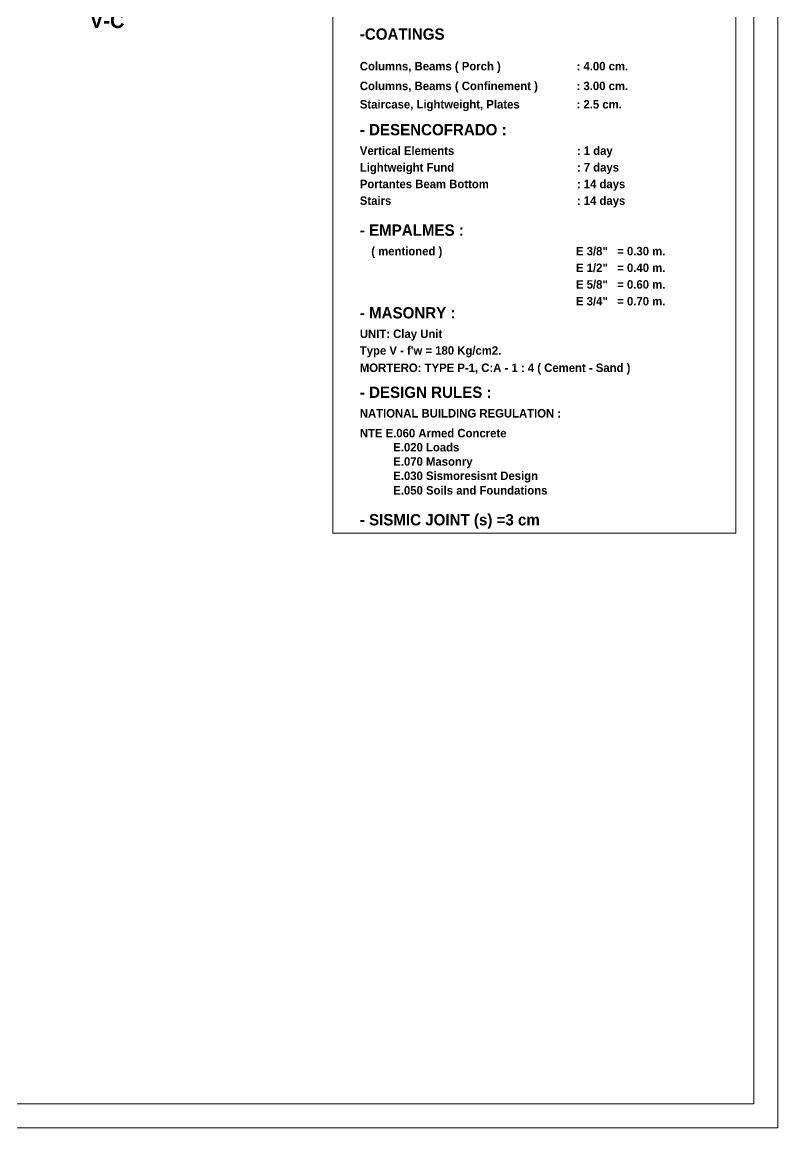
# Model space of a CAD drawing. Header units: millimetres. Extents: x -59 to 123, y 54 to 155.
# Drawn here: x 68.79 to 78.83, y 94.92 to 109.61 of the extents above; entities that cross this region are included whole.
import ezdxf

# ---------------------------------------------------------------- set-up
doc = ezdxf.new("R2010")
doc.units = ezdxf.units.MM
doc.layers.get('Defpoints').update_dxf_attribs({"lineweight": 0})
for name, color, linetype, lineweight in [('DET-CORTE', 86, 'Continuous', 50), ('PLUMA 2 NUEVA', 7, 'Continuous', 25), ('TEXTOS', 3, 'Continuous', 0)]:
    doc.layers.add(name, color=color, linetype=linetype, lineweight=lineweight)
doc.styles.add('Henry', font='GOTHICB.TTF')

msp = doc.modelspace()

# ---------------------------------------------------------------- linework, layer by layer
at = {"layer": 'Defpoints', "lineweight": 5, "ltscale": 0.5}
msp.add_lwpolyline([(34.5836, 94.9209), (78.8336, 94.9209), (78.8336, 124.7036), (34.5836, 124.7036)], close=True, dxfattribs=at)
at = {"layer": 'DET-CORTE', "lineweight": 5, "ltscale": 0.5}
msp.add_lwpolyline([(34.9016, 95.2389), (78.5157, 95.2389), (78.5157, 124.3856), (34.9016, 124.3856)], close=True, dxfattribs=at)
at = {"layer": 'PLUMA 2 NUEVA', "lineweight": 5, "ltscale": 0.01}
msp.add_lwpolyline([(72.9225, 113.7896), (78.2758, 113.7896), (78.2758, 102.8178), (72.9225, 102.8178)], close=True, dxfattribs=at)

# ---------------------------------------------------------------- texts
at = {"layer": 'TEXTOS', "linetype": 'Continuous', "lineweight": 5, "style": 'Henry'}
msp.add_text('V-C', height=0.2, dxfattribs=at).set_placement((69.6942, 109.5287))
at = {"layer": 'TEXTOS', "lineweight": 5, "style": 'Henry'}
for s, height, p in [('-COATINGS', 0.15, (73.2802, 109.3739)), ('Columns, Beams ( Porch )', 0.1125, (73.2802, 108.9664)), (': 4.00 cm.', 0.1125, (76.1589, 108.9664)), ('Columns, Beams ( Confinement )', 0.1125, (73.2802, 108.704)), (': 3.00 cm.', 0.1125, (76.1589, 108.704)), ('Staircase, Lightweight, Plates', 0.1125, (73.2802, 108.4603)), (': 2.5 cm.', 0.1125, (76.1589, 108.4603)), ('- DESENCOFRADO :', 0.15, (73.2802, 108.1041)), ('Vertical Elements', 0.1125, (73.2802, 107.8438)), (': 1 day', 0.1125, (76.1628, 107.8438)), ('Lightweight Fund', 0.1125, (73.2802, 107.6226)), (': 7 days', 0.1125, (76.1628, 107.6226)), ('Portantes Beam Bottom', 0.1125, (73.2802, 107.4014)), (': 14 days', 0.1125, (76.1628, 107.4014)), ('Stairs', 0.1125, (73.2802, 107.1802)), (': 14 days', 0.1125, (76.1628, 107.1802)), ('- EMPALMES :', 0.15, (73.2802, 106.77)), ('( mentioned )', 0.1125, (73.4318, 106.5097)), ('E 3/8"   = 0.30 m.', 0.1125, (76.1513, 106.5097)), ('E 1/2"   = 0.40 m.', 0.1125, (76.1513, 106.2885)), ('E 5/8"   = 0.60 m.', 0.1125, (76.1513, 106.0673)), ('E 3/4"   = 0.70 m.', 0.1125, (76.1513, 105.8445)), ('- MASONRY :', 0.15, (73.2802, 105.6719)), ('UNIT: Clay Unit', 0.1125, (73.2802, 105.4115)), ("Type V - f'w = 180 Kg/cm2.", 0.1125, (73.2802, 105.1903)), ('MORTERO: TYPE P-1, C:A - 1 : 4 ( Cement - Sand )', 0.1125, (73.2802, 104.9608)), ('- DESIGN RULES :', 0.15, (73.2802, 104.6164)), ('NATIONAL BUILDING REGULATION :', 0.1125, (73.2802, 104.356)), ('NTE E.060 Armed Concrete   ', 0.1125, (73.2802, 104.0923)), ('E.020 Loads', 0.1125, (73.7243, 103.9052)), ('E.070 Masonry', 0.1125, (73.7243, 103.7157)), ('E.030 Sismoresisnt Design', 0.1125, (73.7243, 103.5262)), ('E.050 Soils and Foundations', 0.1125, (73.7243, 103.3327)), ('- SISMIC JOINT (s) =3 cm', 0.15, (73.2802, 102.9232))]:
    msp.add_text(s, height=height, dxfattribs=at).set_placement(p)

doc.saveas('drawing.dxf')
